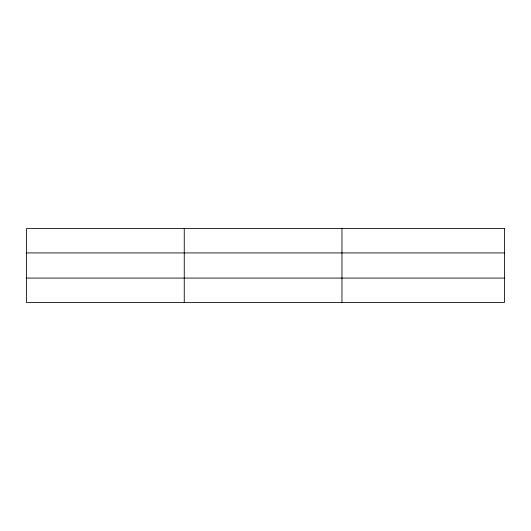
<?xml version="1.0" encoding="UTF-8"?>
<svg xmlns="http://www.w3.org/2000/svg" width="531" height="531" viewBox="0 0 531 531"><rect width="100%" height="100%" fill="white"/><g stroke="black" fill="none" stroke-linecap="round" stroke-linejoin="round"><path stroke-width="0.8" d="M184.257 302.491L184.257 228.509M341.964 302.491L341.964 228.509M26.55 252.922L504.45 252.922M26.55 278.078L504.45 278.078M504.45 228.509L504.45 302.491L26.55 302.491L26.55 228.509L504.45 228.509"/></g></svg>
